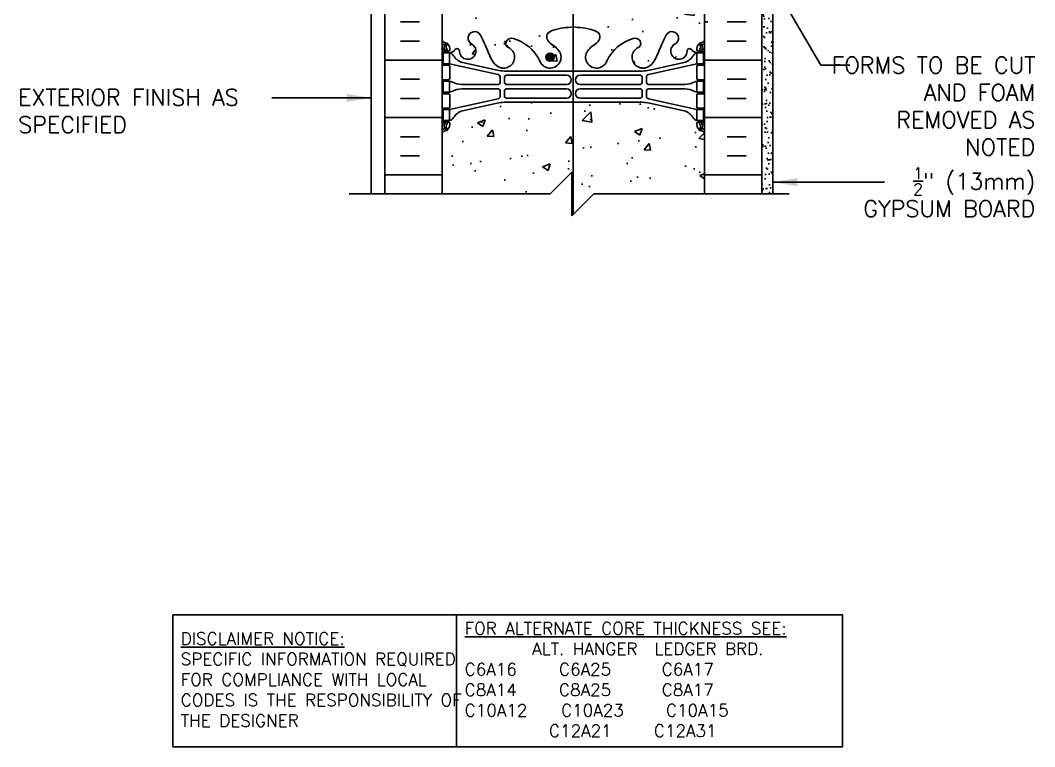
# Model space of a CAD drawing. Header units: inches. Extents: x 154.4 to 216.6, y 89.9 to 174.9.
# Drawn here: x 154.49 to 200.91, y 89.89 to 123.12 of the extents above; entities that cross this region are included whole.
import ezdxf

# ---------------------------------------------------------------- set-up
doc = ezdxf.new("R2010")
doc.units = ezdxf.units.IN
doc.header["$MEASUREMENT"] = 0
for name, color, linetype in [('HATCH', 12, 'Continuous'), ('line25', 2, 'Continuous'), ('LINE3', 3, 'Continuous'), ('LINE50', 5, 'Continuous'), ('LINE9', 9, 'Continuous'), ('TEXT', 4, 'Continuous'), ('Web_Edge', 9, 'Continuous')]:
    doc.layers.add(name, color=color, linetype=linetype)
doc.styles.add('DIM', font='romans.shx', dxfattribs={"width": 0.7})
doc.styles.add('ROMANS', font='romans.shx', dxfattribs={"height": 0.75})
doc.styles.get("Standard").update_dxf_attribs({"font": 'romans.shx', "height": 0.75})
doc.dimstyles.new('ext_12', dxfattribs={"dimscale": 12, "dimtxt": 0.09375, "dimasz": 0.09375, "dimexe": 0.09375, "dimexo": 0.0625, "dimgap": 0.0625, "dimtad": 1, "dimdec": 1, "dimzin": 3, "dimdsep": 46, "dimlunit": 4, "dimtxsty": 'DIM', "dimcen": 0.09, "dimdle": 0.09375, "dimclrt": 4, "dimadec": 0, "dimazin": 0, "dimtfac": 1, "dimtdec": 1, "dimtmove": 2, "dimatfit": 3, "dimfxl": 1, "dimfrac": 2, "dimtolj": 1, "dimtzin": 0, "dimarcsym": 0})

msp = doc.modelspace()

# ---------------------------------------------------------------- hatches: boundary and pattern name
at = {"layer": 'HATCH'}
h = msp.add_hatch(dxfattribs=at)
h.set_pattern_fill('AR-CONC', color=256, scale=0.5)
h.paths.add_polyline_path([(185.797, 151.181), (180.735, 151.181), (179.735, 150.181), (179.735, 152.181), (178.735, 151.181), (173.797, 151.181), (173.797, 149.423, -0.34551), (174.442, 149.228, -0.520567), (175.139, 149.228, -0.520567), (175.262, 149.301, -0.520567), (175.666, 149.301, -0.520567), (176.18, 149.301, -0.520567), (176.633, 149.301, -0.520567), (177.183, 149.301, -0.520567), (177.342, 149.301, -0.520567), (177.93, 149.301, -0.520567), (178.554, 149.301, -0.520567), (179.08, 149.191, -0.520567), (179.191, 149.191, -0.520567), (179.362, 149.191, -0.520567), (179.79, 149.216, -0.520567), (180.219, 149.191, -0.520567), (180.39, 149.191, -0.520567), (180.5, 149.191, -0.520567), (181.026, 149.301, -0.520567), (181.651, 149.301, -0.135269), (181.797, 149.423, -0.135269), (181.944, 149.301, -0.520567), (182.568, 149.301, -0.520567), (183.095, 149.191, -0.520567), (183.205, 149.191, -0.520567), (183.376, 149.191, -0.520567), (183.805, 149.216, -0.520567), (184.233, 149.191, -0.520567), (184.404, 149.191, -0.520567), (184.514, 149.191, -0.520567), (185.041, 149.301, -0.520567), (185.665, 149.301, -0.123998), (185.797, 149.416)])
h.paths.add_polyline_path([(185.561, 148.234), (185.561, 148.276), (185.651, 148.276, 0.088416), (185.797, 148.373), (185.797, 149.416, 0.123998), (185.665, 149.301, 0.520567), (185.041, 149.301, 0.520567), (184.514, 149.191, 0.520567), (184.404, 149.191, 0.520567), (184.233, 149.191, 0.520567), (183.805, 149.216, 0.520567), (183.376, 149.191, 0.520567), (183.205, 149.191, 0.520567), (183.095, 149.191, 0.520567), (182.568, 149.301, 0.520567), (181.944, 149.301, 0.135269), (181.797, 149.423, 0.135269), (181.651, 149.301, 0.520567), (181.026, 149.301, 0.520567), (180.5, 149.191, 0.520567), (180.39, 149.191, 0.520567), (180.219, 149.191, 0.520567), (179.79, 149.216, 0.520567), (179.362, 149.191, 0.520567), (179.191, 149.191, 0.520567), (179.08, 149.191, 0.520567), (178.554, 149.301, 0.520567), (177.93, 149.301, 0.520567), (177.342, 149.301, 0.520567), (177.183, 149.301, 0.520567), (176.633, 149.301, 0.520567), (176.18, 149.301, 0.520567), (175.666, 149.301, 0.520567), (175.262, 149.301, 0.520567), (175.139, 149.228, 0.520567), (174.442, 149.228, 0.34551), (173.797, 149.423), (173.797, 148.373, 0.088416), (173.943, 148.276), (174.033, 148.276), (174.033, 148.234, -0.249069), (174.143, 148.027), (174.143, 147.959, -0.414214), (174.081, 147.897), (174.033, 147.897), (174.033, 147.827), (174.138, 147.827, -0.168672), (174.324, 147.677, 0.17445), (174.732, 147.382), (176.313, 147.029, 0.054974), (176.64, 146.993), (179.797, 146.993), (182.955, 146.993, 0.054974), (183.282, 147.029), (184.863, 147.382, 0.17445), (185.27, 147.677, -0.168672), (185.456, 147.827), (185.561, 147.827), (185.561, 147.897), (185.514, 147.897, -0.414214), (185.451, 147.959), (185.451, 148.027, -0.249069)])
h.paths.add_polyline_path([(185.797, 135.988, 0.088416), (185.651, 136.086), (185.561, 136.086), (185.561, 136.128, -0.137883), (185.474, 136.231), (183.294, 136.231, -0.414214), (182.794, 136.731), (182.794, 137.369), (180.797, 137.369), (179.797, 137.369), (176.64, 137.369, 0.054974), (176.313, 137.333), (174.732, 136.98, 0.17445), (174.324, 136.684, -0.168672), (174.138, 136.535), (174.033, 136.535), (174.033, 136.465), (174.081, 136.465, -0.414214), (174.143, 136.402), (174.143, 136.335, -0.249069), (174.033, 136.128), (174.033, 136.086), (173.943, 136.086, 0.088416), (173.797, 135.988), (173.797, 130.373, 0.088416), (173.943, 130.276), (174.033, 130.276), (174.033, 130.234, -0.249069), (174.143, 130.027), (174.143, 129.959, -0.414214), (174.081, 129.897), (174.033, 129.897), (174.033, 129.827), (174.138, 129.827, -0.168672), (174.324, 129.677, 0.17445), (174.732, 129.382), (176.313, 129.029, 0.054974), (176.64, 128.993), (178.797, 128.993), (179.797, 128.993), (182.955, 128.993, 0.054974), (183.282, 129.029), (184.863, 129.382, 0.17445), (185.27, 129.677, -0.168672), (185.456, 129.827), (185.561, 129.827), (185.561, 129.897), (185.514, 129.897, -0.414214), (185.451, 129.959), (185.451, 130.027, -0.249069), (185.561, 130.234), (185.561, 130.276), (185.651, 130.276, 0.088416), (185.797, 130.373), (185.797, 130.981), (183.394, 130.981, 0.414214), (183.294, 130.881), (183.294, 129.481), (182.794, 129.481), (182.794, 130.981, -0.414214), (183.294, 131.481), (185.797, 131.481)])
h.paths.add_polyline_path([(184.863, 136.98), (183.294, 137.33), (183.294, 136.831, 0.414214), (183.394, 136.731), (185.236, 136.731, 0.154445)], flags=17)
edge = h.paths.add_edge_path()
edge.add_arc((185.451, 125.82), 0.5, 46.2109, 66.4218)
edge.add_line((185.651, 126.278), (185.561, 126.278))
edge.add_line((185.561, 126.278), (185.561, 126.32))
edge.add_arc((185.701, 126.527), 0.25, 180, 235.9442, ccw=False)
edge.add_line((185.451, 126.527), (185.451, 126.594))
edge.add_arc((185.514, 126.594), 0.0625, 90, 180, ccw=False)
edge.add_line((185.514, 126.657), (185.561, 126.657))
edge.add_line((185.561, 126.657), (185.561, 126.727))
edge.add_line((185.561, 126.727), (185.456, 126.727))
edge.add_arc((185.494, 126.377), 0.352, 96.1291, 141.5331)
edge.add_arc((185.117, 126.646), 0.113, 167.8156, 334.0569, ccw=False)
edge.add_arc((184.631, 126.651), 0.375, 2.9237, 239.8675)
edge.add_arc((184.311, 126.057), 0.3, -152.403, 63.9425, ccw=False)
edge.add_spline(control_points=[(184.046, 125.918), (183.96, 126.085), (183.707, 126.575), (183.512, 127.256), (183.187, 127.386)], knot_values=[0, 0, 0, 0, 0.579211, 1.703896, 1.703896, 1.703896, 1.703896], degree=3, periodic=0)
edge.add_spline(control_points=[(183.187, 127.386), (183.137, 127.406), (183.083, 127.418), (183.026, 127.427)], knot_values=[1.703896, 1.703896, 1.703896, 1.703896, 1.875321, 1.875321, 1.875321, 1.875321], degree=3, periodic=0)
edge.add_arc((182.985, 126.929), 0.5, 85.2926, 251.7937)
edge.add_arc((182.639, 126.304), 0.242, -90, 38.2327, ccw=False)
edge.add_spline(control_points=[(182.639, 126.062), (182.518, 126.06), (181.698, 126.411), (181.453, 126.858), (181.314, 127.138)], knot_values=[0.038125, 0.038125, 0.038125, 0.038125, 0.320663, 1.237398, 1.237398, 1.237398, 1.237398], degree=3, periodic=0)
edge.add_spline(control_points=[(181.304, 127.157), (181.307, 127.151), (181.311, 127.145), (181.314, 127.138)], knot_values=[1.237398, 1.237398, 1.237398, 1.237398, 1.258119, 1.258119, 1.258119, 1.258119], degree=3, periodic=0)
edge.add_arc((180.86, 126.929), 0.5, 28.0183, 224.1875)
edge.add_spline(control_points=[(180.501, 126.58), (180.609, 126.417), (180.969, 126.326), (181.046, 125.831), (180.498, 125.595), (180.094, 125.567), (179.797, 125.546)], knot_values=[0.229407, 0.229407, 0.229407, 0.229407, 0.844432, 1.128849, 1.464331, 2.389004, 2.389004, 2.389004, 2.389004], degree=3, periodic=0)
edge.add_spline(control_points=[(179.797, 125.546), (179.501, 125.567), (179.097, 125.595), (178.549, 125.831), (178.626, 126.326), (178.986, 126.417), (179.093, 126.58)], knot_values=[0.229407, 0.229407, 0.229407, 0.229407, 1.15408, 1.489562, 1.773979, 2.389004, 2.389004, 2.389004, 2.389004], degree=3, periodic=0)
edge.add_arc((178.735, 126.929), 0.5, 315.8125, 515.2184)
edge.add_spline(control_points=[(178.291, 127.157), (178.287, 127.151), (178.284, 127.145), (178.281, 127.138)], knot_values=[1.237398, 1.237398, 1.237398, 1.237398, 1.258119, 1.258119, 1.258119, 1.258119], degree=3, periodic=0)
edge.add_spline(control_points=[(178.281, 127.138), (178.142, 126.858), (177.897, 126.411), (177.077, 126.06), (176.956, 126.062)], knot_values=[0.038125, 0.038125, 0.038125, 0.038125, 0.95486, 1.237398, 1.237398, 1.237398, 1.237398], degree=3, periodic=0)
edge.add_arc((176.956, 126.304), 0.242, 141.7673, 270, ccw=False)
edge.add_arc((176.61, 126.929), 0.5, 288.2063, 454.7074)
edge.add_spline(control_points=[(176.569, 127.427), (176.512, 127.418), (176.458, 127.406), (176.408, 127.386)], knot_values=[1.703896, 1.703896, 1.703896, 1.703896, 1.875321, 1.875321, 1.875321, 1.875321], degree=3, periodic=0)
edge.add_spline(control_points=[(176.408, 127.386), (176.083, 127.256), (175.888, 126.575), (175.635, 126.085), (175.549, 125.918)], knot_values=[0, 0, 0, 0, 1.124685, 1.703896, 1.703896, 1.703896, 1.703896], degree=3, periodic=0)
edge.add_arc((175.283, 126.057), 0.3, 116.0575, 333.0904, ccw=False)
edge.add_arc((174.963, 126.651), 0.375, 300.1325, 537.0763)
edge.add_arc((174.478, 126.646), 0.113, -154.0569, 12.1844, ccw=False)
edge.add_arc((174.101, 126.377), 0.352, 38.4669, 83.8709)
edge.add_line((174.138, 126.727), (174.033, 126.727))
edge.add_line((174.033, 126.727), (174.033, 126.657))
edge.add_line((174.033, 126.657), (174.081, 126.657))
edge.add_arc((174.081, 126.594), 0.0625, 0, 90, ccw=False)
edge.add_line((174.143, 126.594), (174.143, 126.527))
edge.add_arc((173.893, 126.527), 0.25, 304.0558, 360, ccw=False)
edge.add_line((174.033, 126.32), (174.033, 126.278))
edge.add_line((174.033, 126.278), (173.943, 126.278))
edge.add_arc((174.143, 125.82), 0.5, 113.5782, 133.7891)
edge.add_line((173.797, 126.181), (173.797, 124.181))
edge.add_line((173.797, 124.181), (173.797, 122.181))
edge.add_arc((174.143, 122.542), 0.5, 226.2109, 246.4218)
edge.add_line((173.943, 122.083), (174.033, 122.083))
edge.add_line((174.033, 122.083), (174.033, 122.042))
edge.add_arc((173.893, 121.835), 0.25, 0, 55.9442, ccw=False)
edge.add_line((174.143, 121.835), (174.143, 121.767))
edge.add_arc((174.081, 121.767), 0.0625, -90, 0, ccw=False)
edge.add_line((174.081, 121.705), (174.033, 121.705))
edge.add_line((174.033, 121.705), (174.033, 121.635))
edge.add_line((174.033, 121.635), (174.138, 121.635))
edge.add_arc((174.101, 121.984), 0.352, 276.1291, 321.5331)
edge.add_arc((174.478, 121.716), 0.113, -12.1844, 154.0569, ccw=False)
edge.add_arc((174.963, 121.711), 0.375, 182.9237, 419.8675)
edge.add_arc((175.283, 122.305), 0.3, 27.597, 243.9425, ccw=False)
edge.add_spline(control_points=[(175.549, 122.444), (175.635, 122.277), (175.888, 121.787), (176.083, 121.106), (176.408, 120.976)], knot_values=[0, 0, 0, 0, 0.579211, 1.703896, 1.703896, 1.703896, 1.703896], degree=3, periodic=0)
edge.add_spline(control_points=[(176.408, 120.976), (176.458, 120.956), (176.512, 120.943), (176.569, 120.935)], knot_values=[1.703896, 1.703896, 1.703896, 1.703896, 1.875321, 1.875321, 1.875321, 1.875321], degree=3, periodic=0)
edge.add_arc((176.61, 121.433), 0.5, 265.2926, 431.7937)
edge.add_arc((176.956, 122.058), 0.242, 90, 218.2327, ccw=False)
edge.add_spline(control_points=[(176.956, 122.3), (177.077, 122.302), (177.897, 121.95), (178.142, 121.503), (178.281, 121.223)], knot_values=[0.038125, 0.038125, 0.038125, 0.038125, 0.320663, 1.237398, 1.237398, 1.237398, 1.237398], degree=3, periodic=0)
edge.add_spline(control_points=[(178.291, 121.204), (178.287, 121.211), (178.284, 121.217), (178.281, 121.223)], knot_values=[1.237398, 1.237398, 1.237398, 1.237398, 1.258119, 1.258119, 1.258119, 1.258119], degree=3, periodic=0)
edge.add_arc((178.735, 121.433), 0.5, 208.0183, 404.1875)
edge.add_spline(control_points=[(179.093, 121.782), (178.986, 121.945), (178.626, 122.035), (178.549, 122.531), (179.097, 122.767), (179.501, 122.795), (179.797, 122.816)], knot_values=[0.229407, 0.229407, 0.229407, 0.229407, 0.844432, 1.128849, 1.464331, 2.389004, 2.389004, 2.389004, 2.389004], degree=3, periodic=0)
edge.add_spline(control_points=[(179.797, 122.816), (180.094, 122.795), (180.498, 122.767), (181.046, 122.531), (180.969, 122.035), (180.609, 121.945), (180.501, 121.782)], knot_values=[0.229407, 0.229407, 0.229407, 0.229407, 1.15408, 1.489562, 1.773979, 2.389004, 2.389004, 2.389004, 2.389004], degree=3, periodic=0)
edge.add_arc((180.86, 121.433), 0.5, 135.8125, 335.2184)
edge.add_spline(control_points=[(181.304, 121.204), (181.307, 121.211), (181.311, 121.217), (181.314, 121.223)], knot_values=[1.237398, 1.237398, 1.237398, 1.237398, 1.258119, 1.258119, 1.258119, 1.258119], degree=3, periodic=0)
edge.add_spline(control_points=[(181.314, 121.223), (181.453, 121.503), (181.698, 121.95), (182.518, 122.302), (182.639, 122.3)], knot_values=[0.038125, 0.038125, 0.038125, 0.038125, 0.95486, 1.237398, 1.237398, 1.237398, 1.237398], degree=3, periodic=0)
edge.add_arc((182.639, 122.058), 0.242, -38.2327, 90, ccw=False)
edge.add_arc((182.985, 121.433), 0.5, 108.2063, 274.7074)
edge.add_spline(control_points=[(183.026, 120.935), (183.083, 120.943), (183.137, 120.956), (183.187, 120.976)], knot_values=[1.703896, 1.703896, 1.703896, 1.703896, 1.875321, 1.875321, 1.875321, 1.875321], degree=3, periodic=0)
edge.add_spline(control_points=[(183.187, 120.976), (183.512, 121.106), (183.707, 121.787), (183.96, 122.277), (184.046, 122.444)], knot_values=[0, 0, 0, 0, 1.124685, 1.703896, 1.703896, 1.703896, 1.703896], degree=3, periodic=0)
edge.add_arc((184.311, 122.305), 0.3, -63.9425, 153.0904, ccw=False)
edge.add_arc((184.631, 121.711), 0.375, 120.1325, 357.0763)
edge.add_arc((185.117, 121.716), 0.113, 25.9431, 192.1844, ccw=False)
edge.add_arc((185.494, 121.984), 0.352, 218.4669, 263.8709)
edge.add_line((185.456, 121.635), (185.561, 121.635))
edge.add_line((185.561, 121.635), (185.561, 121.705))
edge.add_line((185.561, 121.705), (185.514, 121.705))
edge.add_arc((185.514, 121.767), 0.0625, 180, 270, ccw=False)
edge.add_line((185.451, 121.767), (185.451, 121.835))
edge.add_arc((185.701, 121.835), 0.25, 124.0558, 180, ccw=False)
edge.add_line((185.561, 122.042), (185.561, 122.083))
edge.add_line((185.561, 122.083), (185.651, 122.083))
edge.add_arc((185.451, 122.542), 0.5, 293.5782, 313.7891)
edge.add_line((185.797, 122.181), (185.797, 124.181))
edge.add_line((185.797, 124.181), (185.797, 126.181))
h.paths.add_polyline_path([(185.797, 117.988, 0.088416), (185.651, 118.086), (185.561, 118.086), (185.561, 118.128, -0.249069), (185.451, 118.335), (185.451, 118.402, -0.414214), (185.514, 118.465), (185.561, 118.465), (185.561, 118.535), (185.456, 118.535, -0.168672), (185.27, 118.684, 0.17445), (184.863, 118.98), (183.282, 119.333, 0.054974), (182.955, 119.369), (179.797, 119.369), (176.64, 119.369, 0.054974), (176.313, 119.333), (174.732, 118.98, 0.17445), (174.324, 118.684, -0.168672), (174.138, 118.535), (174.033, 118.535), (174.033, 118.465), (174.081, 118.465, -0.414214), (174.143, 118.402), (174.143, 118.335, -0.249069), (174.033, 118.128), (174.033, 118.086), (173.943, 118.086, 0.088416), (173.797, 117.988), (173.797, 115.181), (178.735, 115.181), (179.735, 116.181), (179.735, 114.181), (180.735, 115.181), (185.797, 115.181)])
h = msp.add_hatch(dxfattribs=at)
h.set_pattern_fill('AR-SAND', color=256, scale=0.25, style=0)
h.set_pattern_definition([(37.5, (77.33637, 8.8605), (-0.0157483, 0.4817059), [0, -0.38, 0, -0.425, 0, -0.40625]), (7.5, (77.33637, 8.8605), (0.4424442, 0.7055365), [0, -0.205, 0, -0.3425, 0, -0.13125]), (327.5, (77.02887, 8.8605), (0.7785355, 0.0014148), [0, -0.125, 0, -0.45, 0, -0.5875]), (317.5, (77.02887, 8.8605), (0.7515317, 0.219419), [0, -0.0625, 0, -0.295, 0, -0.3375])])
h.paths.add_polyline_path([(188.922, 128.731), (188.422, 128.731), (188.422, 124.181), (188.422, 115.181), (188.922, 115.181)])
at = {"layer": 'LINE3'}
msp.add_hatch(color=256, dxfattribs=at).paths.add_polyline_path([(178.547, 121.433, 1), (178.922, 121.433, 1)])

# ---------------------------------------------------------------- linework, layer by layer
at = {"layer": 'HATCH'}
for p, q in [((171.886, 123.046), (172.761, 123.046)), ((185.959, 123.046), (185.797, 123.046)), ((187.709, 123.046), (186.834, 123.046)), ((171.886, 122.171), (172.761, 122.171)), ((187.709, 122.171), (186.834, 122.171)), ((171.172, 121.296), (173.797, 121.296)), ((188.422, 121.296), (185.797, 121.296)), ((171.886, 120.421), (172.761, 120.421)), ((187.709, 120.421), (186.834, 120.421)), ((171.886, 119.546), (172.761, 119.546)), ((187.709, 119.546), (186.834, 119.546)), ((171.172, 118.671), (173.797, 118.671)), ((188.422, 118.671), (185.797, 118.671)), ((171.886, 117.796), (172.761, 117.796)), ((187.709, 117.796), (186.834, 117.796)), ((171.886, 116.921), (172.761, 116.921)), ((187.709, 116.921), (186.834, 116.921)), ((171.172, 116.046), (173.797, 116.046)), ((188.422, 116.046), (185.797, 116.046))]:
    msp.add_line(p, q, dxfattribs=at)
at = {"layer": 'line25'}
for p, q in [((173.797, 124.181), (173.797, 115.181)), ((185.797, 115.181), (185.797, 124.181))]:
    msp.add_line(p, q, dxfattribs=at)
at = {"layer": 'LINE3'}
msp.add_line((179.797, 129.981), (179.797, 114.243), dxfattribs=at)
msp.add_circle((178.735, 121.433), 0.188, dxfattribs=at)
at = {"layer": 'LINE50'}
for p, q in [((171.172, 115.181), (171.172, 124.181)), ((188.422, 115.181), (188.422, 124.181))]:
    msp.add_line(p, q, dxfattribs=at)
at = {"layer": 'LINE9'}
for p, q in [((170.547, 151.181), (170.547, 115.181)), ((188.922, 115.181), (188.922, 128.731)), ((178.735, 115.181), (179.735, 116.181)), ((179.735, 116.181), (179.735, 114.181)), ((169.548, 115.181), (178.735, 115.181)), ((179.735, 114.181), (180.735, 115.181)), ((180.735, 115.181), (189.667, 115.181))]:
    msp.add_line(p, q, dxfattribs=at)
at = {"layer": 'TEXT'}
msp.add_lwpolyline([(161.468, 95.928), (174.451, 95.928), (174.451, 89.89), (161.468, 89.89)], close=True, dxfattribs=at)
msp.add_lwpolyline([(174.451, 95.928), (192.112, 95.928), (192.112, 89.89), (174.451, 89.89)], dxfattribs=at)
at = {"layer": 'Web_Edge'}
for p, q in [((173.943, 122.083), (174.033, 122.083)), ((174.033, 122.083), (174.033, 122.042)), ((185.651, 122.083), (185.561, 122.083)), ((185.561, 122.083), (185.561, 122.042)), ((173.797, 121.805), (173.875, 121.805)), ((173.797, 121.705), (174.081, 121.705)), ((173.943, 121.705), (173.943, 121.635)), ((174.033, 121.705), (174.033, 121.635)), ((174.143, 121.835), (174.143, 121.767)), ((185.451, 121.835), (185.451, 121.767)), ((185.797, 121.705), (185.514, 121.705)), ((185.561, 121.705), (185.561, 121.635)), ((185.651, 121.705), (185.651, 121.635)), ((185.797, 121.805), (185.72, 121.805)), ((176.313, 120.836), (174.732, 121.189)), ((183.282, 120.836), (184.863, 121.189)), ((173.797, 121.065), (174.081, 121.065)), ((173.943, 121.135), (173.943, 121.065)), ((174.033, 121.135), (174.033, 121.065)), ((176.356, 120.638), (174.138, 121.135)), ((174.143, 121.002), (174.143, 120.467)), ((176.64, 120.8), (178.797, 120.8)), ((179.797, 120.8), (176.64, 120.8)), ((179.797, 120.8), (182.955, 120.8)), ((182.955, 120.8), (180.797, 120.8)), ((183.239, 120.638), (185.456, 121.135)), ((185.451, 121.002), (185.451, 120.467)), ((185.797, 121.065), (185.514, 121.065)), ((185.561, 121.135), (185.561, 121.065)), ((185.651, 121.135), (185.651, 121.065)), ((173.797, 120.405), (174.081, 120.405)), ((173.943, 120.405), (173.943, 120.335)), ((174.033, 120.405), (174.033, 120.335)), ((176.454, 120.304), (176.454, 120.516)), ((176.641, 120.305), (176.641, 120.489)), ((176.766, 120.614), (179.485, 120.614)), ((182.829, 120.614), (180.109, 120.614)), ((182.954, 120.305), (182.954, 120.489)), ((183.141, 120.304), (183.141, 120.516)), ((185.797, 120.405), (185.514, 120.405)), ((185.561, 120.405), (185.561, 120.335)), ((185.651, 120.405), (185.651, 120.335)), ((173.797, 119.765), (174.081, 119.765)), ((173.943, 119.765), (173.943, 119.835)), ((174.033, 119.765), (174.033, 119.835)), ((176.329, 120.179), (174.691, 120.179)), ((176.329, 119.991), (174.691, 119.991)), ((176.454, 119.866), (176.454, 119.653)), ((176.641, 119.865), (176.641, 119.681)), ((176.766, 120.18), (179.485, 120.18)), ((176.766, 119.99), (179.485, 119.99)), ((182.829, 120.18), (180.109, 120.18)), ((182.829, 119.99), (180.109, 119.99)), ((182.954, 119.865), (182.954, 119.681)), ((183.141, 119.866), (183.141, 119.653)), ((183.266, 120.179), (184.904, 120.179)), ((183.266, 119.991), (184.904, 119.991)), ((185.797, 119.765), (185.514, 119.765)), ((185.561, 119.765), (185.561, 119.835)), ((185.651, 119.765), (185.651, 119.835)), ((176.356, 119.531), (174.138, 119.035)), ((174.143, 119.167), (174.143, 119.702)), ((176.313, 119.333), (174.732, 118.98)), ((176.64, 119.369), (178.797, 119.369)), ((179.797, 119.369), (176.64, 119.369)), ((176.766, 119.556), (179.485, 119.556)), ((179.797, 119.369), (182.955, 119.369)), ((182.829, 119.556), (180.109, 119.556)), ((182.955, 119.369), (180.797, 119.369)), ((183.239, 119.531), (185.456, 119.035)), ((183.282, 119.333), (184.863, 118.98)), ((185.451, 119.167), (185.451, 119.702)), ((173.797, 119.105), (174.081, 119.105)), ((173.943, 119.035), (173.943, 119.105)), ((174.033, 119.035), (174.033, 119.105)), ((185.797, 119.105), (185.514, 119.105)), ((185.561, 119.035), (185.561, 119.105)), ((185.651, 119.035), (185.651, 119.105)), ((173.797, 118.465), (174.081, 118.465)), ((173.797, 118.365), (173.875, 118.365)), ((173.943, 118.465), (173.943, 118.535)), ((174.033, 118.465), (174.033, 118.535)), ((174.143, 118.335), (174.143, 118.402)), ((185.451, 118.335), (185.451, 118.402)), ((185.797, 118.465), (185.514, 118.465)), ((185.561, 118.465), (185.561, 118.535)), ((185.651, 118.465), (185.651, 118.535)), ((185.797, 118.365), (185.72, 118.365)), ((173.943, 118.086), (174.033, 118.086)), ((174.033, 118.086), (174.033, 118.128)), ((185.561, 118.086), (185.561, 118.128)), ((185.651, 118.086), (185.561, 118.086))]:
    msp.add_line(p, q, dxfattribs=at)
for points in [[(173.838, 121.135), (174.138, 121.135), (174.138, 121.635), (173.838, 121.635)], [(185.756, 121.135), (185.456, 121.135), (185.456, 121.635), (185.756, 121.635)], [(173.838, 119.035), (174.138, 119.035), (174.138, 118.535), (173.838, 118.535)], [(185.756, 119.035), (185.456, 119.035), (185.456, 118.535), (185.756, 118.535)]]:
    msp.add_lwpolyline(points, close=True, dxfattribs=at)
for points in [[(174.138, 120.085), (174.138, 120.335), (173.838, 120.335), (173.838, 120.085)], [(185.456, 120.085), (185.456, 120.335), (185.756, 120.335), (185.756, 120.085)], [(174.138, 120.085), (174.138, 119.835), (173.838, 119.835), (173.838, 120.085)], [(185.456, 120.085), (185.456, 119.835), (185.756, 119.835), (185.756, 120.085)]]:
    msp.add_lwpolyline(points, dxfattribs=at)
for centre, radius, start, end in [((175.283, 122.305), 0.3, 27.597, 243.9425), ((184.311, 122.305), 0.3, 296.0575, 152.403), ((174.143, 122.542), 0.5, 226.2109, 250.5288), ((176.956, 122.058), 0.242, 90, 218.2327), ((182.639, 122.058), 0.242, 321.7673, 90), ((185.451, 122.542), 0.5, 289.4712, 313.7891), ((174.143, 122.542), 0.6, 234.7832, 245.0748), ((173.876, 121.824), 0.0196, 269.4032, 15.4901), ((174.137, 121.889), 0.25, 140.1145, 222.4609), ((173.881, 121.979), 0.021, 343.464, 63.9957), ((173.979, 122.02), 0.045, 321.448, 139.1879), ((173.986, 121.751), 0.045, 222.4609, 42.4609), ((173.893, 121.835), 0.25, 0, 70.5288), ((174.137, 121.889), 0.16, 140.0001, 222.4609), ((174.081, 121.767), 0.0625, 270, 0), ((174.101, 121.984), 0.352, 276.1291, 321.5331), ((174.016, 121.292), 0.364, 34.9775, 70.3387), ((174.478, 121.716), 0.113, 347.8156, 154.0569), ((174.963, 121.711), 0.375, 182.9237, 59.8675), ((176.61, 121.433), 0.5, 246.2139, 71.7937), ((178.735, 121.433), 0.5, 204.819, 44.1875), ((180.86, 121.433), 0.5, 135.8125, 335.181), ((182.985, 121.433), 0.5, 108.2063, 293.7861), ((184.631, 121.711), 0.375, 120.1325, 357.0763), ((185.117, 121.716), 0.113, 25.9431, 192.1844), ((185.494, 121.984), 0.352, 218.4669, 263.8709), ((185.579, 121.292), 0.364, 109.6613, 145.0225), ((185.701, 121.835), 0.25, 109.4712, 180), ((185.514, 121.767), 0.0625, 180, 270), ((185.609, 121.751), 0.045, 137.5391, 317.5391), ((185.616, 122.02), 0.045, 40.8121, 218.552), ((185.458, 121.889), 0.16, 317.5391, 39.9999), ((185.458, 121.889), 0.25, 317.5391, 39.8855), ((185.714, 121.979), 0.021, 116.0043, 196.536), ((185.719, 121.824), 0.0196, 164.5099, 270.5968), ((185.451, 122.542), 0.6, 294.9252, 305.2168), ((174.939, 121.903), 0.743, 212.7919, 253.8107), ((184.656, 121.903), 0.743, 286.1893, 327.2081), ((174.081, 121.002), 0.0625, 0, 90), ((176.64, 122.3), 1.5, 257.4135, 270), ((182.955, 122.3), 1.5, 270, 282.5865), ((185.514, 121.002), 0.0625, 90, 180), ((174.081, 120.467), 0.0625, 270, 0), ((174.134, 120.116), 0.219, 60.4937, 88.92), ((174.78, 121.346), 1.17, 242.6365, 265.6505), ((176.329, 120.304), 0.125, 270, 0), ((176.329, 120.516), 0.125, 0, 77.3767), ((176.766, 120.489), 0.125, 90, 180), ((176.766, 120.305), 0.125, 180, 270), ((179.485, 120.397), 0.217, 270, 90), ((180.109, 120.397), 0.217, 90, 270), ((182.829, 120.489), 0.125, 0, 90), ((182.829, 120.305), 0.125, 270, 360), ((183.266, 120.516), 0.125, 102.6233, 180), ((183.266, 120.304), 0.125, 180, 270), ((184.815, 121.346), 1.17, 274.3495, 297.3635), ((185.461, 120.116), 0.219, 91.08, 119.5063), ((185.514, 120.467), 0.0625, 180, 270), ((174.081, 119.702), 0.0625, 0, 90), ((174.134, 120.053), 0.219, 271.08, 299.5063), ((174.78, 118.824), 1.17, 94.3495, 117.3635), ((176.329, 119.866), 0.125, 0, 90), ((176.766, 119.865), 0.125, 90, 180), ((179.485, 119.773), 0.217, 270, 90), ((180.109, 119.773), 0.217, 90, 270), ((182.829, 119.865), 0.125, 0, 90), ((183.266, 119.866), 0.125, 90, 180), ((184.815, 118.824), 1.17, 62.6365, 85.6505), ((185.461, 120.053), 0.219, 240.4937, 268.92), ((185.514, 119.702), 0.0625, 90, 180), ((176.64, 117.869), 1.5, 90, 102.5865), ((176.329, 119.653), 0.125, 282.6233, 0), ((176.766, 119.681), 0.125, 180, 270), ((182.829, 119.681), 0.125, 270, 0), ((182.955, 117.869), 1.5, 77.4135, 90), ((183.266, 119.653), 0.125, 180, 257.3767), ((174.081, 119.167), 0.0625, 270, 0), ((174.939, 118.266), 0.743, 106.1893, 147.2081), ((184.656, 118.266), 0.743, 32.7919, 73.8107), ((185.514, 119.167), 0.0625, 180, 270), ((173.876, 118.345), 0.0196, 344.5099, 90.5968), ((174.137, 118.28), 0.25, 137.5391, 219.8855), ((173.986, 118.418), 0.045, 317.5391, 137.5391), ((174.137, 118.28), 0.16, 137.5391, 219.9999), ((174.081, 118.402), 0.0625, 360, 90), ((174.016, 118.877), 0.364, 289.6613, 325.0225), ((185.579, 118.877), 0.364, 214.9775, 250.3387), ((185.514, 118.402), 0.0625, 90, 180), ((185.609, 118.418), 0.045, 42.4609, 222.4609), ((185.458, 118.28), 0.16, 320.0001, 42.4609), ((185.458, 118.28), 0.25, 320.1145, 42.4609), ((185.719, 118.345), 0.0196, 89.4032, 195.4901), ((174.143, 117.628), 0.6, 114.9252, 125.2168), ((174.143, 117.628), 0.5, 109.4712, 133.7891), ((173.881, 118.191), 0.021, 296.0043, 16.536), ((173.979, 118.149), 0.045, 220.8121, 38.552), ((173.893, 118.335), 0.25, 289.4712, 360), ((185.701, 118.335), 0.25, 180, 250.5288), ((185.616, 118.149), 0.045, 141.448, 319.1879), ((185.451, 117.628), 0.5, 46.2109, 70.5288), ((185.714, 118.191), 0.021, 163.464, 243.9957), ((185.451, 117.628), 0.6, 54.7832, 65.0748)]:
    msp.add_arc(centre, radius, start, end, dxfattribs=at)
for points, knots in [([(179.093, 121.782), (178.986, 121.945), (178.626, 122.035), (178.549, 122.531), (179.097, 122.767), (179.501, 122.795), (179.797, 122.816)], [0.229407, 0.229407, 0.229407, 0.229407, 0.844432, 1.128849, 1.464331, 2.389004, 2.389004, 2.389004, 2.389004]), ([(180.501, 121.782), (180.609, 121.945), (180.969, 122.035), (181.046, 122.531), (180.498, 122.767), (180.094, 122.795), (179.797, 122.816)], [0.229407, 0.229407, 0.229407, 0.229407, 0.844432, 1.128849, 1.464331, 2.389004, 2.389004, 2.389004, 2.389004]), ([(175.549, 122.444), (175.635, 122.277), (175.888, 121.787), (176.102, 121.038), (176.512, 120.943), (176.569, 120.935)], [0, 0, 0, 0, 0.579211, 1.703896, 1.875321, 1.875321, 1.875321, 1.875321]), ([(176.956, 122.3), (177.077, 122.302), (177.911, 121.944), (178.15, 121.488), (178.291, 121.204)], [0.038125, 0.038125, 0.038125, 0.038125, 0.320663, 1.258119, 1.258119, 1.258119, 1.258119]), ([(182.639, 122.3), (182.518, 122.302), (181.684, 121.944), (181.445, 121.488), (181.304, 121.204)], [0.038125, 0.038125, 0.038125, 0.038125, 0.320663, 1.258119, 1.258119, 1.258119, 1.258119]), ([(184.046, 122.444), (183.96, 122.277), (183.707, 121.787), (183.493, 121.038), (183.083, 120.943), (183.026, 120.935)], [0, 0, 0, 0, 0.579211, 1.703896, 1.875321, 1.875321, 1.875321, 1.875321])]:
    msp.add_open_spline(points, degree=3, knots=knots, dxfattribs=at)
for points in [[(176.641, 120.31), (176.641, 120.484)], [(182.954, 120.31), (182.954, 120.484)], [(176.641, 119.86), (176.641, 119.686)], [(182.954, 119.86), (182.954, 119.686)]]:
    msp.add_open_spline(points, degree=1, dxfattribs=at)

# ---------------------------------------------------------------- texts
at = {"layer": 'TEXT', "char_height": 0.75, "style": 'ROMANS'}
for s, insert, width, attachment_point in [('FORMS TO BE CUT AND FOAM REMOVED AS NOTED', (200.941, 119.194), 10.52477, 6), ('EXTERIOR FINISH AS SPECIFIED', (154.397, 118.97), 12.96959, 4), ('\\A1;{\\H0.7x;\\S1/2;}" (13mm) GYPSUM BOARD', (200.941, 115.257), 9.12069, 6)]:
    msp.add_mtext(s, dxfattribs=dict(at, insert=insert, width=width, attachment_point=attachment_point))
at = {"layer": 'TEXT', "char_height": 0.5625, "attachment_point": 4}
for s, insert, width in [('{\\LFOR ALTERNATE CORE THICKNESS SEE:\\P}        ALT. HANGER  LEDGER BRD.\\PC6A16     C6A25      C6A17     \\PC8A14     C8A25      C8A17\\PC10A12    C10A23     C10A15\\P          C12A21     C12A31', (174.827, 92.961), 23.33295), ('{\\LDISCLAIMER NOTICE:}\\PSPECIFIC INFORMATION REQUIRED FOR COMPLIANCE WITH LOCAL CODES IS THE RESPONSIBILITY OF THE DESIGNER', (161.835, 92.961), 14.00235)]:
    msp.add_mtext(s, dxfattribs=dict(at, insert=insert, width=width))

# ---------------------------------------------------------------- leaders
at = {"layer": 'TEXT'}
for points in [[(187.11, 127.918), (191.13, 121.071), (192.454, 121.071)], [(170.547, 119.573), (166.009, 119.573)], [(188.922, 115.717), (194.035, 115.717)]]:
    msp.add_leader(points, dimstyle='ext_12', override={"dimgap": 0.0625, "dimtad": 0}, dxfattribs=at)

doc.saveas('drawing.dxf')
